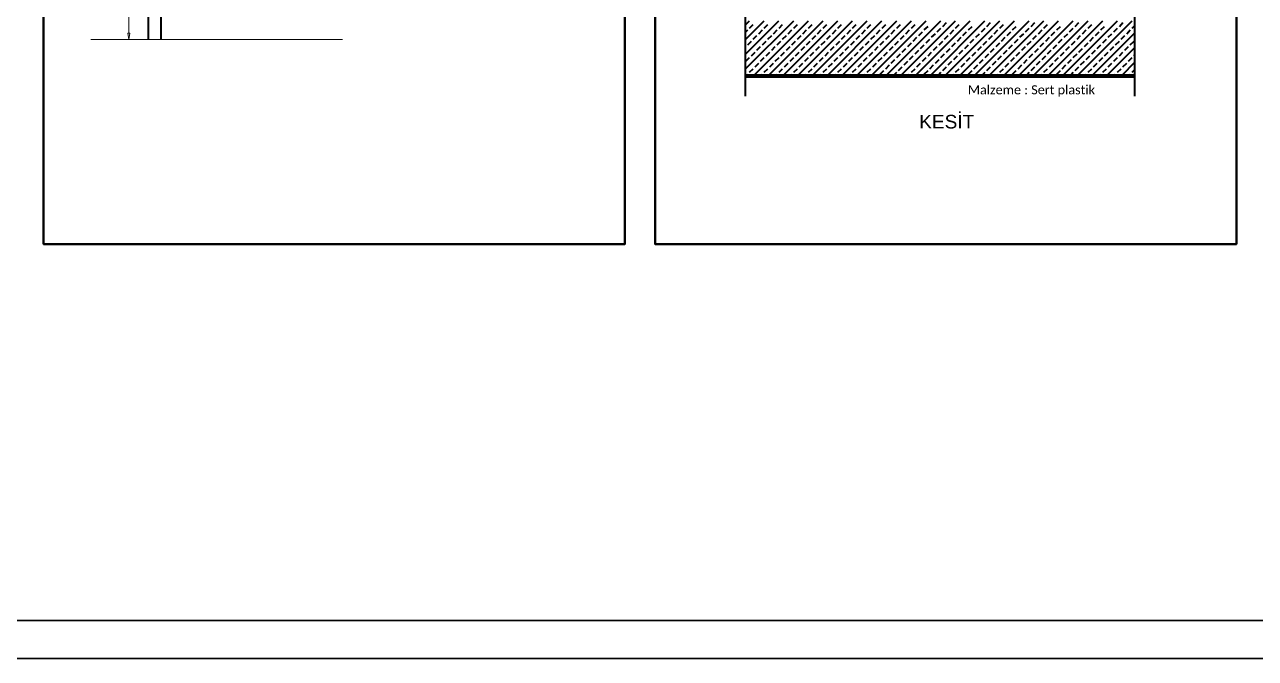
# Model space of a CAD drawing. Header units: centimetres. Extents: x 405464 to 563355, y 50011 to 66875.
# Drawn here: x 551317 to 554570, y 50011 to 51685 of the extents above; entities that cross this region are included whole.
import ezdxf
from ezdxf.lldxf.tags import DXFTag

# ---------------------------------------------------------------- set-up
doc = ezdxf.new("R2010")
doc.units = ezdxf.units.CM
doc.layers.get('0').update_dxf_attribs({"lineweight": 9})
for name, color, linetype, lineweight in [('0-KRCN-SHT-DETAY-20', 41, 'Continuous', 20), ('0-KRCN-SHT-DETAY-35', 141, 'Continuous', 35), ('0-KRCN-SHT-DETAY-YAZI', 71, 'Continuous', 35), ('0-KRCN-SHT-DETAY-ÇERÇEVE', 71, 'Continuous', 40), ('0-KRCN-Z-ANTET', 71, 'Continuous', 30)]:
    doc.layers.add(name, color=color, linetype=linetype, lineweight=lineweight)
doc.styles.add('KATMAN YAZI STİLİ', font='calibri.ttf')
doc.styles.add('M', font='arial.ttf', dxfattribs={"width": 0.8, "height": 15})
tags = doc.linetypes.add('DASHDOT2', pattern=[0.5, 0.25, -0.125, 0, -0.125]).pattern_tags.tags
tags[10:11] = [DXFTag(74, 4), DXFTag(75, 0), DXFTag(340, '0'), DXFTag(46, 0.0), DXFTag(50, 0.0), DXFTag(44, 0.0), DXFTag(45, 0.0)]
tags[8:9] = [DXFTag(74, 4), DXFTag(75, 0), DXFTag(340, '0'), DXFTag(46, 0.0), DXFTag(50, 0.0), DXFTag(44, 0.0), DXFTag(45, 0.0)]
tags[6:7] = [DXFTag(74, 4), DXFTag(75, 0), DXFTag(340, '0'), DXFTag(46, 0.0), DXFTag(50, 0.0), DXFTag(44, 0.0), DXFTag(45, 0.0)]
tags[4:5] = [DXFTag(74, 4), DXFTag(75, 0), DXFTag(340, '0'), DXFTag(46, 0.0), DXFTag(50, 0.0), DXFTag(44, 0.0), DXFTag(45, 0.0)]

# ---------------------------------------------------------------- blocks, each defined once
blk = doc.blocks.new('G$CEB7595CF')
at = {"layer": '0-KRCN-SHT-DETAY-35', "color": 8}
for p, q in [((119.5, -812.3), (124.7, -807)), ((119.5, -831.7), (144.2, -807)), ((119.5, -851.2), (163.6, -807)), ((119.5, -870.6), (183.1, -807)), ((124.8, -816.7), (129.7, -811.8)), ((131.2, -878.3), (202.5, -807)), ((144.2, -816.7), (149.1, -811.8)), ((150.7, -878.3), (221.9, -807)), ((163.7, -816.7), (168.5, -811.8)), ((170.1, -878.3), (241.4, -807)), ((183.1, -816.7), (188, -811.8)), ((189.6, -878.3), (260.8, -807)), ((202.6, -816.7), (207.4, -811.8)), ((209, -878.3), (280.3, -807)), ((222, -816.7), (226.9, -811.8)), ((228.5, -878.3), (299.7, -807)), ((241.5, -816.7), (246.3, -811.8)), ((247.9, -878.3), (319.2, -807)), ((260.9, -816.7), (265.8, -811.8)), ((267.4, -878.3), (338.6, -807)), ((280.4, -816.7), (285.2, -811.8)), ((286.8, -878.3), (358.1, -807)), ((299.8, -816.7), (304.7, -811.8)), ((306.3, -878.3), (377.5, -807)), ((319.3, -816.7), (324.1, -811.8)), ((325.7, -878.3), (397, -807)), ((338.7, -816.7), (343.6, -811.8)), ((345.1, -878.3), (416.4, -807)), ((364.6, -878.3), (435.8, -807)), ((380, -814.3), (384.9, -809.4)), ((384, -878.3), (455.3, -807)), ((397, -816.7), (401.9, -811.8)), ((403.5, -878.3), (474.7, -807)), ((422.9, -878.3), (494.2, -807)), ((438.4, -814.3), (443.2, -809.4)), ((442.4, -878.3), (513.6, -807)), ((455.4, -816.7), (460.2, -811.8)), ((461.8, -878.3), (533.1, -807)), ((481.3, -878.3), (552.5, -807)), ((496.7, -814.3), (501.6, -809.4)), ((500.7, -878.3), (572, -807)), ((513.7, -816.7), (518.6, -811.8)), ((520.2, -878.3), (591.4, -807)), ((539.6, -878.3), (610.9, -807)), ((555, -814.3), (559.9, -809.4)), ((559, -878.3), (630.3, -807)), ((572, -816.7), (576.9, -811.8)), ((613.4, -814.3), (618.2, -809.4)), ((119.5, -822), (122.4, -819.1)), ((129.7, -831.3), (134.5, -826.4)), ((136.9, -824), (141.8, -819.1)), ((149.1, -831.3), (154, -826.4)), ((156.4, -824), (161.3, -819.1)), ((168.5, -831.3), (173.4, -826.4)), ((175.8, -824), (180.7, -819.1)), ((188, -831.3), (192.9, -826.4)), ((195.3, -824), (200.1, -819.1)), ((207.4, -831.3), (212.3, -826.4)), ((214.7, -824), (219.6, -819.1)), ((226.9, -831.3), (231.7, -826.4)), ((234.2, -824), (239, -819.1)), ((246.3, -831.3), (251.2, -826.4)), ((253.6, -824), (258.5, -819.1)), ((265.8, -831.3), (270.6, -826.4)), ((273.1, -824), (277.9, -819.1)), ((285.2, -831.3), (290.1, -826.4)), ((292.5, -824), (297.4, -819.1)), ((304.7, -831.3), (309.5, -826.4)), ((312, -824), (316.8, -819.1)), ((324.1, -831.3), (329, -826.4)), ((331.4, -824), (336.3, -819.1)), ((341.1, -833.7), (346, -828.8)), ((348.4, -826.4), (353.3, -821.6)), ((355.7, -819.1), (360.6, -814.3)), ((365.4, -828.8), (370.3, -824)), ((372.7, -821.6), (377.6, -816.7)), ((382.4, -831.3), (387.3, -826.4)), ((389.7, -824), (394.6, -819.1)), ((399.5, -833.7), (404.3, -828.8)), ((406.8, -826.4), (411.6, -821.6)), ((414, -819.1), (418.9, -814.3)), ((423.8, -828.8), (428.6, -824)), ((431.1, -821.6), (435.9, -816.7)), ((440.8, -831.3), (445.6, -826.4)), ((448.1, -824), (452.9, -819.1)), ((457.8, -833.7), (462.7, -828.8)), ((465.1, -826.4), (470, -821.6)), ((472.4, -819.1), (477.2, -814.3)), ((482.1, -828.8), (487, -824)), ((489.4, -821.6), (494.3, -816.7)), ((499.1, -831.3), (504, -826.4)), ((506.4, -824), (511.3, -819.1)), ((516.1, -833.7), (521, -828.8)), ((523.4, -826.4), (528.3, -821.6)), ((530.7, -819.1), (535.6, -814.3)), ((540.4, -828.8), (545.3, -824)), ((547.7, -821.6), (552.6, -816.7)), ((557.5, -831.3), (562.3, -826.4)), ((564.7, -824), (569.6, -819.1)), ((574.5, -833.7), (579.3, -828.8)), ((578.5, -878.3), (633.6, -823.2)), ((581.8, -826.4), (586.6, -821.6)), ((589.1, -819.1), (593.9, -814.3)), ((598.8, -828.8), (603.6, -824)), ((606.1, -821.6), (610.9, -816.7)), ((615.8, -831.3), (620.7, -826.4)), ((623.1, -824), (627.9, -819.1)), ((630.4, -816.7), (633.6, -813.5)), ((119.5, -841.5), (119.9, -841)), ((122.4, -838.6), (127.2, -833.7)), ((134.5, -845.9), (139.4, -841)), ((141.8, -838.6), (146.7, -833.7)), ((154, -845.9), (158.8, -841)), ((161.3, -838.6), (166.1, -833.7)), ((173.4, -845.9), (178.3, -841)), ((180.7, -838.6), (185.6, -833.7)), ((192.9, -845.9), (197.7, -841)), ((200.1, -838.6), (205, -833.7)), ((212.3, -845.9), (217.2, -841)), ((219.6, -838.6), (224.5, -833.7)), ((231.7, -845.9), (236.6, -841)), ((239, -838.6), (243.9, -833.7)), ((251.2, -845.9), (256.1, -841)), ((258.5, -838.6), (263.3, -833.7)), ((270.6, -845.9), (275.5, -841)), ((277.9, -838.6), (282.8, -833.7)), ((290.1, -845.9), (294.9, -841)), ((297.4, -838.6), (302.2, -833.7)), ((309.5, -845.9), (314.4, -841)), ((316.8, -838.6), (321.7, -833.7)), ((326.5, -848.3), (331.4, -843.4)), ((333.8, -841), (338.7, -836.1)), ((350.8, -843.4), (355.7, -838.6)), ((358.1, -836.1), (363, -831.3)), ((367.9, -845.9), (372.7, -841)), ((375.2, -838.6), (380, -833.7)), ((384.9, -848.3), (389.7, -843.4)), ((392.2, -841), (397, -836.1)), ((409.2, -843.4), (414, -838.6)), ((416.5, -836.1), (421.3, -831.3)), ((426.2, -845.9), (431.1, -841)), ((433.5, -838.6), (438.4, -833.7)), ((443.2, -848.3), (448.1, -843.4)), ((450.5, -841), (455.4, -836.1)), ((467.5, -843.4), (472.4, -838.6)), ((474.8, -836.1), (479.7, -831.3)), ((484.5, -845.9), (489.4, -841)), ((491.8, -838.6), (496.7, -833.7)), ((501.6, -848.3), (506.4, -843.4)), ((508.8, -841), (513.7, -836.1)), ((525.9, -843.4), (530.7, -838.6)), ((533.2, -836.1), (538, -831.3)), ((542.9, -845.9), (547.7, -841)), ((550.2, -838.6), (555, -833.7)), ((559.9, -848.3), (564.7, -843.4)), ((567.2, -841), (572, -836.1)), ((584.2, -843.4), (589.1, -838.6)), ((591.5, -836.1), (596.3, -831.3)), ((597.9, -878.3), (633.6, -842.6)), ((601.2, -845.9), (606.1, -841)), ((608.5, -838.6), (613.4, -833.7)), ((620.7, -845.9), (625.5, -841)), ((627.9, -838.6), (632.8, -833.7)), ((119.9, -860.4), (124.8, -855.6)), ((127.2, -853.2), (132.1, -848.3)), ((139.4, -860.4), (144.2, -855.6)), ((146.7, -853.2), (151.5, -848.3)), ((158.8, -860.4), (163.7, -855.6)), ((166.1, -853.2), (171, -848.3)), ((178.3, -860.4), (183.1, -855.6)), ((185.6, -853.2), (190.4, -848.3)), ((197.7, -860.4), (202.6, -855.6)), ((205, -853.2), (209.9, -848.3)), ((217.2, -860.4), (222, -855.6)), ((224.5, -853.2), (229.3, -848.3)), ((236.6, -860.4), (241.5, -855.6)), ((243.9, -853.2), (248.8, -848.3)), ((256.1, -860.4), (260.9, -855.6)), ((263.3, -853.2), (268.2, -848.3)), ((275.5, -860.4), (280.4, -855.6)), ((282.8, -853.2), (287.7, -848.3)), ((294.9, -860.4), (299.8, -855.6)), ((302.2, -853.2), (307.1, -848.3)), ((312, -862.9), (316.8, -858)), ((319.3, -855.6), (324.1, -850.7)), ((329, -865.3), (333.8, -860.4)), ((336.3, -858), (341.1, -853.2)), ((343.6, -850.7), (348.4, -845.9)), ((353.3, -860.4), (358.1, -855.6)), ((360.6, -853.2), (365.4, -848.3)), ((370.3, -862.9), (375.2, -858)), ((377.6, -855.6), (382.4, -850.7)), ((387.3, -865.3), (392.2, -860.4)), ((394.6, -858), (399.5, -853.2)), ((401.9, -850.7), (406.8, -845.9)), ((411.6, -860.4), (416.5, -855.6)), ((418.9, -853.2), (423.8, -848.3)), ((428.6, -862.9), (433.5, -858)), ((435.9, -855.6), (440.8, -850.7)), ((445.6, -865.3), (450.5, -860.4)), ((452.9, -858), (457.8, -853.2)), ((460.2, -850.7), (465.1, -845.9)), ((470, -860.4), (474.8, -855.6)), ((477.2, -853.2), (482.1, -848.3)), ((487, -862.9), (491.8, -858)), ((494.3, -855.6), (499.1, -850.7)), ((504, -865.3), (508.8, -860.4)), ((511.3, -858), (516.1, -853.2)), ((518.6, -850.7), (523.4, -845.9)), ((528.3, -860.4), (533.2, -855.6)), ((535.6, -853.2), (540.4, -848.3)), ((545.3, -862.9), (550.2, -858)), ((552.6, -855.6), (557.5, -850.7)), ((562.3, -865.3), (567.2, -860.4)), ((569.6, -858), (574.5, -853.2)), ((576.9, -850.7), (581.8, -845.9)), ((586.6, -860.4), (591.5, -855.6)), ((593.9, -853.2), (598.8, -848.3)), ((606.1, -860.4), (610.9, -855.6)), ((613.4, -853.2), (618.2, -848.3)), ((625.5, -860.4), (630.4, -855.6)), ((632.8, -853.2), (633.6, -852.4)), ((121.5, -878.3), (122.4, -877.5)), ((124.8, -875), (129.7, -870.2)), ((132.1, -867.7), (136.9, -862.9)), ((141, -878.3), (141.8, -877.5)), ((144.2, -875), (149.1, -870.2)), ((151.5, -867.7), (156.4, -862.9)), ((160.4, -878.3), (161.3, -877.5)), ((163.7, -875), (168.5, -870.2)), ((171, -867.7), (175.8, -862.9)), ((179.9, -878.3), (180.7, -877.5)), ((183.1, -875), (188, -870.2)), ((190.4, -867.7), (195.3, -862.9)), ((199.3, -878.3), (200.1, -877.5)), ((202.6, -875), (207.4, -870.2)), ((209.9, -867.7), (214.7, -862.9)), ((218.8, -878.3), (219.6, -877.5)), ((222, -875), (226.9, -870.2)), ((229.3, -867.7), (234.2, -862.9)), ((238.2, -878.3), (239, -877.5)), ((241.5, -875), (246.3, -870.2)), ((248.8, -867.7), (253.6, -862.9)), ((257.6, -878.3), (258.5, -877.5)), ((260.9, -875), (265.8, -870.2)), ((268.2, -867.7), (273.1, -862.9)), ((277.1, -878.3), (277.9, -877.5)), ((280.4, -875), (285.2, -870.2)), ((287.7, -867.7), (292.5, -862.9)), ((297.4, -877.5), (302.2, -872.6)), ((304.7, -870.2), (309.5, -865.3)), ((316, -878.3), (319.3, -875)), ((321.7, -872.6), (326.5, -867.7)), ((335.4, -878.3), (336.3, -877.5)), ((338.7, -875), (343.6, -870.2)), ((346, -867.7), (350.8, -862.9)), ((355.7, -877.5), (360.6, -872.6)), ((363, -870.2), (367.9, -865.3)), ((374.3, -878.3), (377.6, -875)), ((380, -872.6), (384.9, -867.7)), ((393.8, -878.3), (394.6, -877.5)), ((397, -875), (401.9, -870.2)), ((404.3, -867.7), (409.2, -862.9)), ((414, -877.5), (418.9, -872.6)), ((421.3, -870.2), (426.2, -865.3)), ((432.7, -878.3), (435.9, -875)), ((438.4, -872.6), (443.2, -867.7)), ((452.1, -878.3), (452.9, -877.5)), ((455.4, -875), (460.2, -870.2)), ((462.7, -867.7), (467.5, -862.9)), ((472.4, -877.5), (477.2, -872.6)), ((479.7, -870.2), (484.5, -865.3)), ((491, -878.3), (494.3, -875)), ((496.7, -872.6), (501.6, -867.7)), ((510.4, -878.3), (511.3, -877.5)), ((513.7, -875), (518.6, -870.2)), ((521, -867.7), (525.9, -862.9)), ((530.7, -877.5), (535.6, -872.6)), ((538, -870.2), (542.9, -865.3)), ((549.3, -878.3), (552.6, -875)), ((555, -872.6), (559.9, -867.7)), ((568.8, -878.3), (569.6, -877.5)), ((572, -875), (576.9, -870.2)), ((579.3, -867.7), (584.2, -862.9)), ((588.2, -878.3), (589.1, -877.5)), ((591.5, -875), (596.3, -870.2)), ((598.8, -867.7), (603.6, -862.9)), ((607.7, -878.3), (608.5, -877.5)), ((610.9, -875), (615.8, -870.2)), ((617.4, -878.3), (633.6, -862.1)), ((618.2, -867.7), (623.1, -862.9)), ((627.1, -878.3), (627.9, -877.5)), ((630.4, -875), (633.6, -871.8)), ((119.5, -878.3), (633.6, -878.3)), ((119.5, -881), (633.6, -881))]:
    blk.add_line(p, q, dxfattribs=at)
at = {"layer": '0-KRCN-SHT-DETAY-35', "color": 4, "linetype": 'DASHDOT2', "ltscale": 7}
for points in [[(119.5, -906.7), (119.5, -651.8)], [(633.6, -651.8), (633.6, -906.7)]]:
    blk.add_lwpolyline(points, dxfattribs=at)
at = {"layer": '0-KRCN-SHT-DETAY-ÇERÇEVE'}
blk.add_lwpolyline([(768.2, 0), (768.2, -1101.8), (0, -1101.8), (0, 0)], close=True, dxfattribs=at)
at = {"layer": '0-KRCN-SHT-DETAY-YAZI', "style": 'KATMAN YAZI STİLİ'}
blk.add_text('Malzeme : Sert plastik', height=12, dxfattribs=at).set_placement((413.3, -904.1))
at = {"layer": '0-KRCN-Z-ANTET', "style": 'M'}
blk.add_text('KESİT', height=18, dxfattribs=at).set_placement((349, -949.2, -108.5))
blk = doc.blocks.new('*U162')
at = {"layer": '0-KRCN-SHT-DETAY-ÇERÇEVE', "xscale": 2, "yscale": 2, "zscale": 2}
blk.add_blockref('G$CEB7595CF', (0, 0), dxfattribs=at)
blk = doc.blocks.new('_ClosedBlank')
at = {"color": 0, "linetype": 'ByBlock', "lineweight": -2}
for p, q in [((-1, 0.17), (0, 0)), ((-1, 0.17), (-1, -0.17)), ((0, 0), (-1, -0.17))]:
    blk.add_line(p, q, dxfattribs=at)
blk = doc.blocks.new('G$CF7AEF888')
at = {"layer": '0-KRCN-SHT-DETAY-20'}
for p, q in [((112.8, -671.4, 108.5), (112.8, -823.3, 108.5)), ((62.3, -831.7, 108.5), (395.1, -831.7, 108.5))]:
    blk.add_line(p, q, dxfattribs=at)
at = {"layer": '0-KRCN-SHT-DETAY-35'}
for p, q in [((138.7, -831.7, 108.5), (138.7, -676, 108.5)), ((155.6, -831.7, 108.5), (155.6, -676, 108.5))]:
    blk.add_line(p, q, dxfattribs=at)
at = {"layer": '0-KRCN-SHT-DETAY-ÇERÇEVE'}
blk.add_lwpolyline([(768.2, 0), (768.2, -1101.8), (0, -1101.8), (0, 0)], close=True, dxfattribs=at)
at = {"layer": '0-KRCN-SHT-DETAY-20', "xscale": 8.437499999999995, "yscale": 8.437499999999995, "zscale": 8.437499999999995, "rotation": 270}
blk.add_blockref('_ClosedBlank', (112.8, -831.7, 108.5), dxfattribs=at)
blk = doc.blocks.new('*U191')
at = {"layer": '0-KRCN-SHT-DETAY-ÇERÇEVE', "xscale": 2, "yscale": 2, "zscale": 2}
blk.add_blockref('G$CF7AEF888', (0, 0), dxfattribs=at)

msp = doc.modelspace()

# ---------------------------------------------------------------- linework, layer by layer
at = {"layer": '0-KRCN-Z-ANTET'}
for points in [[(405464.1, 50011.3), (563355.4, 50011.3), (563355.4, 59011.3), (405464.1, 59011.3)], [(544761.8, 50111.3), (561165.4, 50111.3), (561165.4, 58911.3), (544761.8, 58911.3)]]:
    msp.add_lwpolyline(points, close=True, dxfattribs=at)

# ---------------------------------------------------------------- block references
at = {"layer": '0-KRCN-SHT-DETAY-ÇERÇEVE'}
for name, p in [('*U191', (551367.2, 53309.4)), ('*U162', (552983.6, 53309.4))]:
    msp.add_blockref(name, p, dxfattribs=at)

doc.saveas('drawing.dxf')
